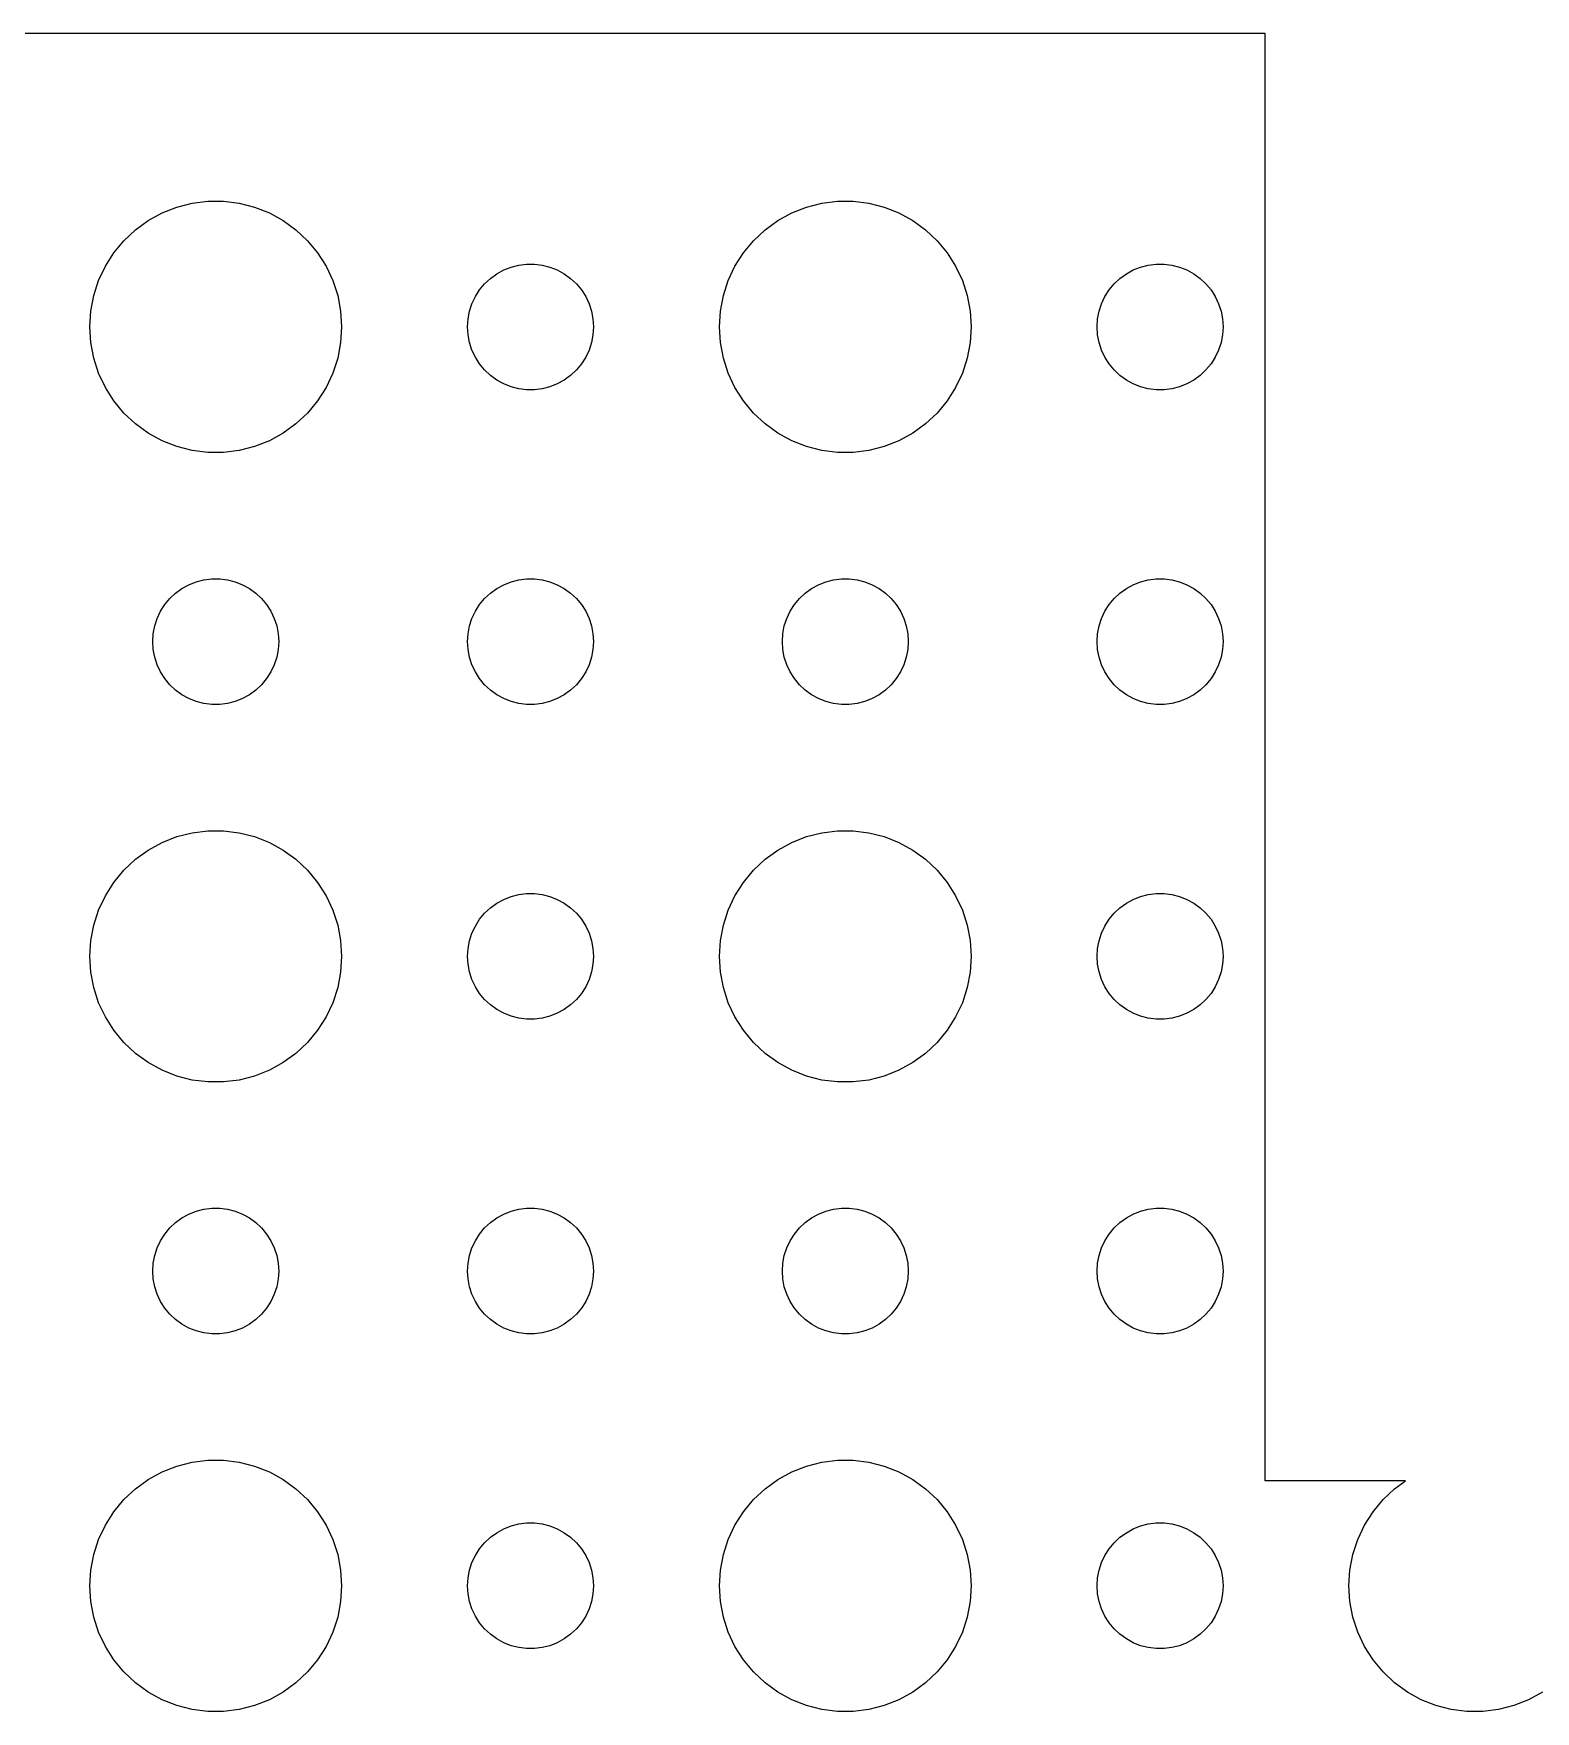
# Model space of a CAD drawing. Header units: metres. Extents: x -67 to 67, y 131 to 289.
# Drawn here: x -4.34 to 31.44, y 165.01 to 204.99 of the extents above; entities that cross this region are included whole.
import ezdxf

# ---------------------------------------------------------------- set-up
doc = ezdxf.new("R2010")
doc.units = ezdxf.units.M

msp = doc.modelspace()

# ---------------------------------------------------------------- linework, layer by layer
for p, q in [((25, 204.99), (-62.3139, 204.99)), ((25, 170.5), (25, 204.99)), ((-1.27733, 200.714), (-0.92705, 200.853)), ((-0.92705, 200.853), (-0.56213, 200.947)), ((-0.56213, 200.947), (-0.18837, 200.994)), ((-0.18837, 200.994), (0.18837, 200.994)), ((0.18837, 200.994), (0.56213, 200.947)), ((0.56213, 200.947), (0.92705, 200.853)), ((0.92705, 200.853), (1.27733, 200.714)), ((13.7227, 200.714), (14.0729, 200.853)), ((14.0729, 200.853), (14.4379, 200.947)), ((14.4379, 200.947), (14.8116, 200.994)), ((14.8116, 200.994), (15.1884, 200.994)), ((15.1884, 200.994), (15.5621, 200.947)), ((15.5621, 200.947), (15.927, 200.853)), ((15.927, 200.853), (16.2773, 200.714)), ((-1.91226, 200.312), (-1.60747, 200.533)), ((-1.60747, 200.533), (-1.27733, 200.714)), ((1.27733, 200.714), (1.60747, 200.533)), ((1.60747, 200.533), (1.91226, 200.312)), ((13.0877, 200.312), (13.3925, 200.533)), ((13.3925, 200.533), (13.7227, 200.714)), ((16.2773, 200.714), (16.6075, 200.533)), ((16.6075, 200.533), (16.9123, 200.312)), ((-2.42705, 199.763), (-2.1869, 200.054)), ((-2.1869, 200.054), (-1.91226, 200.312)), ((1.91226, 200.312), (2.1869, 200.054)), ((2.1869, 200.054), (2.42705, 199.763)), ((12.5729, 199.763), (12.8131, 200.054)), ((12.8131, 200.054), (13.0877, 200.312)), ((16.9123, 200.312), (17.1869, 200.054)), ((17.1869, 200.054), (17.427, 199.763)), ((-2.62891, 199.445), (-2.42705, 199.763)), ((2.42705, 199.763), (2.62891, 199.445)), ((12.3711, 199.445), (12.5729, 199.763)), ((17.427, 199.763), (17.6289, 199.445)), ((-2.78932, 199.104), (-2.62891, 199.445)), ((2.62891, 199.445), (2.78932, 199.104)), ((6.40654, 199.027), (6.54385, 199.156)), ((6.54385, 199.156), (6.69626, 199.266)), ((6.69626, 199.266), (6.86133, 199.357)), ((6.86133, 199.357), (7.03647, 199.427)), ((7.03647, 199.427), (7.21892, 199.473)), ((7.21892, 199.473), (7.40581, 199.497)), ((7.40581, 199.497), (7.59418, 199.497)), ((7.59418, 199.497), (7.78107, 199.473)), ((7.78107, 199.473), (7.96352, 199.427)), ((7.96352, 199.427), (8.13866, 199.357)), ((8.13866, 199.357), (8.30373, 199.266)), ((8.30373, 199.266), (8.45613, 199.156)), ((8.45613, 199.156), (8.59344, 199.027)), ((12.2107, 199.104), (12.3711, 199.445)), ((17.6289, 199.445), (17.7893, 199.104)), ((21.4065, 199.027), (21.5439, 199.156)), ((21.5439, 199.156), (21.6963, 199.266)), ((21.6963, 199.266), (21.8613, 199.357)), ((21.8613, 199.357), (22.0365, 199.427)), ((22.0365, 199.427), (22.2189, 199.473)), ((22.2189, 199.473), (22.4058, 199.497)), ((22.4058, 199.497), (22.5942, 199.497)), ((22.5942, 199.497), (22.7811, 199.473)), ((22.7811, 199.473), (22.9635, 199.427)), ((22.9635, 199.427), (23.1387, 199.357)), ((23.1387, 199.357), (23.3037, 199.266)), ((23.3037, 199.266), (23.4561, 199.156)), ((23.4561, 199.156), (23.5934, 199.027)), ((-2.97633, 198.376), (-2.90575, 198.746)), ((-2.90575, 198.746), (-2.78932, 199.104)), ((2.78932, 199.104), (2.90575, 198.746)), ((2.90575, 198.746), (2.97633, 198.376)), ((6.10533, 198.552), (6.18553, 198.723)), ((6.18553, 198.723), (6.28647, 198.882)), ((6.28647, 198.882), (6.40654, 199.027)), ((8.59344, 199.027), (8.71352, 198.882)), ((8.71352, 198.882), (8.81445, 198.723)), ((8.81445, 198.723), (8.89465, 198.552)), ((12.0237, 198.376), (12.0942, 198.746)), ((12.0942, 198.746), (12.2107, 199.104)), ((17.7893, 199.104), (17.9057, 198.746)), ((17.9057, 198.746), (17.9763, 198.376)), ((21.1053, 198.552), (21.1855, 198.723)), ((21.1855, 198.723), (21.2865, 198.882)), ((21.2865, 198.882), (21.4065, 199.027)), ((23.5934, 199.027), (23.7135, 198.882)), ((23.7135, 198.882), (23.8145, 198.723)), ((23.8145, 198.723), (23.8947, 198.552)), ((-3, 198), (-2.97633, 198.376)), ((2.97633, 198.376), (3, 198)), ((6.01183, 198.188), (6.04712, 198.373)), ((6.04712, 198.373), (6.10533, 198.552)), ((8.89465, 198.552), (8.95287, 198.373)), ((8.95287, 198.373), (8.98816, 198.188)), ((12, 198), (12.0237, 198.376)), ((17.9763, 198.376), (18, 198)), ((21.0118, 198.188), (21.0471, 198.373)), ((21.0471, 198.373), (21.1053, 198.552)), ((23.8947, 198.552), (23.9529, 198.373)), ((23.9529, 198.373), (23.9882, 198.188)), ((-2.97633, 197.624), (-3, 198)), ((3, 198), (2.97633, 197.624)), ((6, 198), (6.01183, 198.188)), ((6.01183, 197.812), (6, 198)), ((8.98816, 198.188), (9, 198)), ((9, 198), (8.98816, 197.812)), ((12.0237, 197.624), (12, 198)), ((18, 198), (17.9763, 197.624)), ((21, 198), (21.0118, 198.188)), ((21.0118, 197.812), (21, 198)), ((23.9882, 198.188), (24, 198)), ((24, 198), (23.9882, 197.812)), ((-2.90575, 197.254), (-2.97633, 197.624)), ((2.97633, 197.624), (2.90575, 197.254)), ((6.04712, 197.627), (6.01183, 197.812)), ((6.10533, 197.448), (6.04712, 197.627)), ((8.95287, 197.627), (8.89465, 197.448)), ((8.98816, 197.812), (8.95287, 197.627)), ((12.0942, 197.254), (12.0237, 197.624)), ((17.9763, 197.624), (17.9057, 197.254)), ((21.0471, 197.627), (21.0118, 197.812)), ((21.1053, 197.448), (21.0471, 197.627)), ((23.9529, 197.627), (23.8947, 197.448)), ((23.9882, 197.812), (23.9529, 197.627)), ((-2.78932, 196.896), (-2.90575, 197.254)), ((2.90575, 197.254), (2.78932, 196.896)), ((6.18553, 197.277), (6.10533, 197.448)), ((6.28647, 197.118), (6.18553, 197.277)), ((8.81445, 197.277), (8.71352, 197.118)), ((8.89465, 197.448), (8.81445, 197.277)), ((12.2107, 196.896), (12.0942, 197.254)), ((17.9057, 197.254), (17.7893, 196.896)), ((21.1855, 197.277), (21.1053, 197.448)), ((21.2865, 197.118), (21.1855, 197.277)), ((23.8145, 197.277), (23.7135, 197.118)), ((23.8947, 197.448), (23.8145, 197.277)), ((-2.62891, 196.555), (-2.78932, 196.896)), ((2.78932, 196.896), (2.62891, 196.555)), ((6.40654, 196.973), (6.28647, 197.118)), ((6.54385, 196.844), (6.40654, 196.973)), ((6.69626, 196.734), (6.54385, 196.844)), ((6.86133, 196.643), (6.69626, 196.734)), ((8.30373, 196.734), (8.13866, 196.643)), ((8.45613, 196.844), (8.30373, 196.734)), ((8.59344, 196.973), (8.45613, 196.844)), ((8.71352, 197.118), (8.59344, 196.973)), ((12.3711, 196.555), (12.2107, 196.896)), ((17.7893, 196.896), (17.6289, 196.555)), ((21.4065, 196.973), (21.2865, 197.118)), ((21.5439, 196.844), (21.4065, 196.973)), ((21.6963, 196.734), (21.5439, 196.844)), ((21.8613, 196.643), (21.6963, 196.734)), ((23.3037, 196.734), (23.1387, 196.643)), ((23.4561, 196.844), (23.3037, 196.734)), ((23.5934, 196.973), (23.4561, 196.844)), ((23.7135, 197.118), (23.5934, 196.973)), ((-2.42705, 196.237), (-2.62891, 196.555)), ((2.62891, 196.555), (2.42705, 196.237)), ((7.03647, 196.573), (6.86133, 196.643)), ((7.21892, 196.527), (7.03647, 196.573)), ((7.40581, 196.503), (7.21892, 196.527)), ((7.59418, 196.503), (7.40581, 196.503)), ((7.78107, 196.527), (7.59418, 196.503)), ((7.96352, 196.573), (7.78107, 196.527)), ((8.13866, 196.643), (7.96352, 196.573)), ((12.5729, 196.237), (12.3711, 196.555)), ((17.6289, 196.555), (17.427, 196.237)), ((22.0365, 196.573), (21.8613, 196.643)), ((22.2189, 196.527), (22.0365, 196.573)), ((22.4058, 196.503), (22.2189, 196.527)), ((22.5942, 196.503), (22.4058, 196.503)), ((22.7811, 196.527), (22.5942, 196.503)), ((22.9635, 196.573), (22.7811, 196.527)), ((23.1387, 196.643), (22.9635, 196.573)), ((-2.1869, 195.946), (-2.42705, 196.237)), ((-1.91226, 195.688), (-2.1869, 195.946)), ((2.1869, 195.946), (1.91226, 195.688)), ((2.42705, 196.237), (2.1869, 195.946)), ((12.8131, 195.946), (12.5729, 196.237)), ((13.0877, 195.688), (12.8131, 195.946)), ((17.1869, 195.946), (16.9123, 195.688)), ((17.427, 196.237), (17.1869, 195.946)), ((-1.60747, 195.467), (-1.91226, 195.688)), ((1.91226, 195.688), (1.60747, 195.467)), ((13.3925, 195.467), (13.0877, 195.688)), ((16.9123, 195.688), (16.6075, 195.467)), ((-1.27733, 195.286), (-1.60747, 195.467)), ((-0.92705, 195.147), (-1.27733, 195.286)), ((-0.56213, 195.053), (-0.92705, 195.147)), ((0.92705, 195.147), (0.56213, 195.053)), ((1.27733, 195.286), (0.92705, 195.147)), ((1.60747, 195.467), (1.27733, 195.286)), ((13.7227, 195.286), (13.3925, 195.467)), ((14.0729, 195.147), (13.7227, 195.286)), ((14.4379, 195.053), (14.0729, 195.147)), ((15.927, 195.147), (15.5621, 195.053)), ((16.2773, 195.286), (15.927, 195.147)), ((16.6075, 195.467), (16.2773, 195.286)), ((-0.18837, 195.006), (-0.56213, 195.053)), ((0.18837, 195.006), (-0.18837, 195.006)), ((0.56213, 195.053), (0.18837, 195.006)), ((14.8116, 195.006), (14.4379, 195.053)), ((15.1884, 195.006), (14.8116, 195.006)), ((15.5621, 195.053), (15.1884, 195.006)), ((-0.63866, 191.857), (-0.46352, 191.927)), ((-0.46352, 191.927), (-0.28107, 191.973)), ((-0.28107, 191.973), (-0.09418, 191.997)), ((-0.09418, 191.997), (0.09418, 191.997)), ((0.09418, 191.997), (0.28107, 191.973)), ((0.28107, 191.973), (0.46352, 191.927)), ((0.46352, 191.927), (0.63866, 191.857)), ((6.86133, 191.857), (7.03647, 191.927)), ((7.03647, 191.927), (7.21892, 191.973)), ((7.21892, 191.973), (7.40581, 191.997)), ((7.40581, 191.997), (7.59418, 191.997)), ((7.59418, 191.997), (7.78107, 191.973)), ((7.78107, 191.973), (7.96352, 191.927)), ((7.96352, 191.927), (8.13866, 191.857)), ((14.3613, 191.857), (14.5365, 191.927)), ((14.5365, 191.927), (14.7189, 191.973)), ((14.7189, 191.973), (14.9058, 191.997)), ((14.9058, 191.997), (15.0942, 191.997)), ((15.0942, 191.997), (15.2811, 191.973)), ((15.2811, 191.973), (15.4635, 191.927)), ((15.4635, 191.927), (15.6387, 191.857)), ((21.8613, 191.857), (22.0365, 191.927)), ((22.0365, 191.927), (22.2189, 191.973)), ((22.2189, 191.973), (22.4058, 191.997)), ((22.4058, 191.997), (22.5942, 191.997)), ((22.5942, 191.997), (22.7811, 191.973)), ((22.7811, 191.973), (22.9635, 191.927)), ((22.9635, 191.927), (23.1387, 191.857)), ((-1.21352, 191.382), (-1.09344, 191.527)), ((-1.09344, 191.527), (-0.95613, 191.656)), ((-0.95613, 191.656), (-0.80373, 191.766)), ((-0.80373, 191.766), (-0.63866, 191.857)), ((0.63866, 191.857), (0.80373, 191.766)), ((0.80373, 191.766), (0.95613, 191.656)), ((0.95613, 191.656), (1.09344, 191.527)), ((1.09344, 191.527), (1.21352, 191.382)), ((6.28647, 191.382), (6.40654, 191.527)), ((6.40654, 191.527), (6.54385, 191.656)), ((6.54385, 191.656), (6.69626, 191.766)), ((6.69626, 191.766), (6.86133, 191.857)), ((8.13866, 191.857), (8.30373, 191.766)), ((8.30373, 191.766), (8.45613, 191.656)), ((8.45613, 191.656), (8.59344, 191.527)), ((8.59344, 191.527), (8.71352, 191.382)), ((13.7865, 191.382), (13.9065, 191.527)), ((13.9065, 191.527), (14.0439, 191.656)), ((14.0439, 191.656), (14.1963, 191.766)), ((14.1963, 191.766), (14.3613, 191.857)), ((15.6387, 191.857), (15.8037, 191.766)), ((15.8037, 191.766), (15.9561, 191.656)), ((15.9561, 191.656), (16.0934, 191.527)), ((16.0934, 191.527), (16.2135, 191.382)), ((21.2865, 191.382), (21.4065, 191.527)), ((21.4065, 191.527), (21.5439, 191.656)), ((21.5439, 191.656), (21.6963, 191.766)), ((21.6963, 191.766), (21.8613, 191.857)), ((23.1387, 191.857), (23.3037, 191.766)), ((23.3037, 191.766), (23.4561, 191.656)), ((23.4561, 191.656), (23.5934, 191.527)), ((23.5934, 191.527), (23.7135, 191.382)), ((-1.39465, 191.052), (-1.31445, 191.223)), ((-1.31445, 191.223), (-1.21352, 191.382)), ((1.21352, 191.382), (1.31445, 191.223)), ((1.31445, 191.223), (1.39465, 191.052)), ((6.10533, 191.052), (6.18553, 191.223)), ((6.18553, 191.223), (6.28647, 191.382)), ((8.71352, 191.382), (8.81445, 191.223)), ((8.81445, 191.223), (8.89465, 191.052)), ((13.6053, 191.052), (13.6855, 191.223)), ((13.6855, 191.223), (13.7865, 191.382)), ((16.2135, 191.382), (16.3145, 191.223)), ((16.3145, 191.223), (16.3947, 191.052)), ((21.1053, 191.052), (21.1855, 191.223)), ((21.1855, 191.223), (21.2865, 191.382)), ((23.7135, 191.382), (23.8145, 191.223)), ((23.8145, 191.223), (23.8947, 191.052)), ((-1.48816, 190.688), (-1.45287, 190.873)), ((-1.45287, 190.873), (-1.39465, 191.052)), ((1.39465, 191.052), (1.45287, 190.873)), ((1.45287, 190.873), (1.48816, 190.688)), ((6.01183, 190.688), (6.04712, 190.873)), ((6.04712, 190.873), (6.10533, 191.052)), ((8.89465, 191.052), (8.95287, 190.873)), ((8.95287, 190.873), (8.98816, 190.688)), ((13.5118, 190.688), (13.5471, 190.873)), ((13.5471, 190.873), (13.6053, 191.052)), ((16.3947, 191.052), (16.4529, 190.873)), ((16.4529, 190.873), (16.4882, 190.688)), ((21.0118, 190.688), (21.0471, 190.873)), ((21.0471, 190.873), (21.1053, 191.052)), ((23.8947, 191.052), (23.9529, 190.873)), ((23.9529, 190.873), (23.9882, 190.688)), ((-1.5, 190.5), (-1.48816, 190.688)), ((-1.48816, 190.312), (-1.5, 190.5)), ((1.48816, 190.688), (1.5, 190.5)), ((1.5, 190.5), (1.48816, 190.312)), ((6, 190.5), (6.01183, 190.688)), ((6.01183, 190.312), (6, 190.5)), ((8.98816, 190.688), (9, 190.5)), ((9, 190.5), (8.98816, 190.312)), ((13.5, 190.5), (13.5118, 190.688)), ((13.5118, 190.312), (13.5, 190.5)), ((16.4882, 190.688), (16.5, 190.5)), ((16.5, 190.5), (16.4882, 190.312)), ((21, 190.5), (21.0118, 190.688)), ((21.0118, 190.312), (21, 190.5)), ((23.9882, 190.688), (24, 190.5)), ((24, 190.5), (23.9882, 190.312)), ((-1.45287, 190.127), (-1.48816, 190.312)), ((-1.39465, 189.948), (-1.45287, 190.127)), ((-1.31445, 189.777), (-1.39465, 189.948)), ((1.39465, 189.948), (1.31445, 189.777)), ((1.45287, 190.127), (1.39465, 189.948)), ((1.48816, 190.312), (1.45287, 190.127)), ((6.04712, 190.127), (6.01183, 190.312)), ((6.10533, 189.948), (6.04712, 190.127)), ((6.18553, 189.777), (6.10533, 189.948)), ((8.89465, 189.948), (8.81445, 189.777)), ((8.95287, 190.127), (8.89465, 189.948)), ((8.98816, 190.312), (8.95287, 190.127)), ((13.5471, 190.127), (13.5118, 190.312)), ((13.6053, 189.948), (13.5471, 190.127)), ((13.6855, 189.777), (13.6053, 189.948)), ((16.3947, 189.948), (16.3145, 189.777)), ((16.4529, 190.127), (16.3947, 189.948)), ((16.4882, 190.312), (16.4529, 190.127)), ((21.0471, 190.127), (21.0118, 190.312)), ((21.1053, 189.948), (21.0471, 190.127)), ((21.1855, 189.777), (21.1053, 189.948)), ((23.8947, 189.948), (23.8145, 189.777)), ((23.9529, 190.127), (23.8947, 189.948)), ((23.9882, 190.312), (23.9529, 190.127)), ((-1.21352, 189.618), (-1.31445, 189.777)), ((-1.09344, 189.473), (-1.21352, 189.618)), ((1.21352, 189.618), (1.09344, 189.473)), ((1.31445, 189.777), (1.21352, 189.618)), ((6.28647, 189.618), (6.18553, 189.777)), ((6.40654, 189.473), (6.28647, 189.618)), ((8.71352, 189.618), (8.59344, 189.473)), ((8.81445, 189.777), (8.71352, 189.618)), ((13.7865, 189.618), (13.6855, 189.777)), ((13.9065, 189.473), (13.7865, 189.618)), ((16.2135, 189.618), (16.0934, 189.473)), ((16.3145, 189.777), (16.2135, 189.618)), ((21.2865, 189.618), (21.1855, 189.777)), ((21.4065, 189.473), (21.2865, 189.618)), ((23.7135, 189.618), (23.5934, 189.473)), ((23.8145, 189.777), (23.7135, 189.618)), ((-0.95613, 189.344), (-1.09344, 189.473)), ((-0.80373, 189.234), (-0.95613, 189.344)), ((-0.63866, 189.143), (-0.80373, 189.234)), ((-0.46352, 189.073), (-0.63866, 189.143)), ((0.63866, 189.143), (0.46352, 189.073)), ((0.80373, 189.234), (0.63866, 189.143)), ((0.95613, 189.344), (0.80373, 189.234)), ((1.09344, 189.473), (0.95613, 189.344)), ((6.54385, 189.344), (6.40654, 189.473)), ((6.69626, 189.234), (6.54385, 189.344)), ((6.86133, 189.143), (6.69626, 189.234)), ((7.03647, 189.073), (6.86133, 189.143)), ((8.13866, 189.143), (7.96352, 189.073)), ((8.30373, 189.234), (8.13866, 189.143)), ((8.45613, 189.344), (8.30373, 189.234)), ((8.59344, 189.473), (8.45613, 189.344)), ((14.0439, 189.344), (13.9065, 189.473)), ((14.1963, 189.234), (14.0439, 189.344)), ((14.3613, 189.143), (14.1963, 189.234)), ((14.5365, 189.073), (14.3613, 189.143)), ((15.6387, 189.143), (15.4635, 189.073)), ((15.8037, 189.234), (15.6387, 189.143)), ((15.9561, 189.344), (15.8037, 189.234)), ((16.0934, 189.473), (15.9561, 189.344)), ((21.5439, 189.344), (21.4065, 189.473)), ((21.6963, 189.234), (21.5439, 189.344)), ((21.8613, 189.143), (21.6963, 189.234)), ((22.0365, 189.073), (21.8613, 189.143)), ((23.1387, 189.143), (22.9635, 189.073)), ((23.3037, 189.234), (23.1387, 189.143)), ((23.4561, 189.344), (23.3037, 189.234)), ((23.5934, 189.473), (23.4561, 189.344)), ((-0.28107, 189.027), (-0.46352, 189.073)), ((-0.09418, 189.003), (-0.28107, 189.027)), ((0.09418, 189.003), (-0.09418, 189.003)), ((0.28107, 189.027), (0.09418, 189.003)), ((0.46352, 189.073), (0.28107, 189.027)), ((7.21892, 189.027), (7.03647, 189.073)), ((7.40581, 189.003), (7.21892, 189.027)), ((7.59418, 189.003), (7.40581, 189.003)), ((7.78107, 189.027), (7.59418, 189.003)), ((7.96352, 189.073), (7.78107, 189.027)), ((14.7189, 189.027), (14.5365, 189.073)), ((14.9058, 189.003), (14.7189, 189.027)), ((15.0942, 189.003), (14.9058, 189.003)), ((15.2811, 189.027), (15.0942, 189.003)), ((15.4635, 189.073), (15.2811, 189.027)), ((22.2189, 189.027), (22.0365, 189.073)), ((22.4058, 189.003), (22.2189, 189.027)), ((22.5942, 189.003), (22.4058, 189.003)), ((22.7811, 189.027), (22.5942, 189.003)), ((22.9635, 189.073), (22.7811, 189.027)), ((-0.92705, 185.853), (-0.56213, 185.947)), ((-0.56213, 185.947), (-0.18837, 185.994)), ((-0.18837, 185.994), (0.18837, 185.994)), ((0.18837, 185.994), (0.56213, 185.947)), ((0.56213, 185.947), (0.92705, 185.853)), ((14.0729, 185.853), (14.4379, 185.947)), ((14.4379, 185.947), (14.8116, 185.994)), ((14.8116, 185.994), (15.1884, 185.994)), ((15.1884, 185.994), (15.5621, 185.947)), ((15.5621, 185.947), (15.927, 185.853)), ((-1.91226, 185.312), (-1.60747, 185.533)), ((-1.60747, 185.533), (-1.27733, 185.714)), ((-1.27733, 185.714), (-0.92705, 185.853)), ((0.92705, 185.853), (1.27733, 185.714)), ((1.27733, 185.714), (1.60747, 185.533)), ((1.60747, 185.533), (1.91226, 185.312)), ((13.0877, 185.312), (13.3925, 185.533)), ((13.3925, 185.533), (13.7227, 185.714)), ((13.7227, 185.714), (14.0729, 185.853)), ((15.927, 185.853), (16.2773, 185.714)), ((16.2773, 185.714), (16.6075, 185.533)), ((16.6075, 185.533), (16.9123, 185.312)), ((-2.1869, 185.054), (-1.91226, 185.312)), ((1.91226, 185.312), (2.1869, 185.054)), ((12.8131, 185.054), (13.0877, 185.312)), ((16.9123, 185.312), (17.1869, 185.054)), ((-2.62891, 184.445), (-2.42705, 184.763)), ((-2.42705, 184.763), (-2.1869, 185.054)), ((2.1869, 185.054), (2.42705, 184.763)), ((2.42705, 184.763), (2.62891, 184.445)), ((12.3711, 184.445), (12.5729, 184.763)), ((12.5729, 184.763), (12.8131, 185.054)), ((17.1869, 185.054), (17.427, 184.763)), ((17.427, 184.763), (17.6289, 184.445)), ((-2.78932, 184.104), (-2.62891, 184.445)), ((2.62891, 184.445), (2.78932, 184.104)), ((6.69626, 184.266), (6.86133, 184.357)), ((6.86133, 184.357), (7.03647, 184.427)), ((7.03647, 184.427), (7.21892, 184.473)), ((7.21892, 184.473), (7.40581, 184.497)), ((7.40581, 184.497), (7.59418, 184.497)), ((7.59418, 184.497), (7.78107, 184.473)), ((7.78107, 184.473), (7.96352, 184.427)), ((7.96352, 184.427), (8.13866, 184.357)), ((8.13866, 184.357), (8.30373, 184.266)), ((12.2107, 184.104), (12.3711, 184.445)), ((17.6289, 184.445), (17.7893, 184.104)), ((21.6963, 184.266), (21.8613, 184.357)), ((21.8613, 184.357), (22.0365, 184.427)), ((22.0365, 184.427), (22.2189, 184.473)), ((22.2189, 184.473), (22.4058, 184.497)), ((22.4058, 184.497), (22.5942, 184.497)), ((22.5942, 184.497), (22.7811, 184.473)), ((22.7811, 184.473), (22.9635, 184.427)), ((22.9635, 184.427), (23.1387, 184.357)), ((23.1387, 184.357), (23.3037, 184.266)), ((-2.90575, 183.746), (-2.78932, 184.104)), ((2.78932, 184.104), (2.90575, 183.746)), ((6.28647, 183.882), (6.40654, 184.027)), ((6.40654, 184.027), (6.54385, 184.156)), ((6.54385, 184.156), (6.69626, 184.266)), ((8.30373, 184.266), (8.45613, 184.156)), ((8.45613, 184.156), (8.59344, 184.027)), ((8.59344, 184.027), (8.71352, 183.882)), ((12.0942, 183.746), (12.2107, 184.104)), ((17.7893, 184.104), (17.9057, 183.746)), ((21.2865, 183.882), (21.4065, 184.027)), ((21.4065, 184.027), (21.5439, 184.156)), ((21.5439, 184.156), (21.6963, 184.266)), ((23.3037, 184.266), (23.4561, 184.156)), ((23.4561, 184.156), (23.5934, 184.027)), ((23.5934, 184.027), (23.7135, 183.882)), ((-2.97633, 183.376), (-2.90575, 183.746)), ((2.90575, 183.746), (2.97633, 183.376)), ((6.04712, 183.373), (6.10533, 183.552)), ((6.10533, 183.552), (6.18553, 183.723)), ((6.18553, 183.723), (6.28647, 183.882)), ((8.71352, 183.882), (8.81445, 183.723)), ((8.81445, 183.723), (8.89465, 183.552)), ((8.89465, 183.552), (8.95287, 183.373)), ((12.0237, 183.376), (12.0942, 183.746)), ((17.9057, 183.746), (17.9763, 183.376)), ((21.0471, 183.373), (21.1053, 183.552)), ((21.1053, 183.552), (21.1855, 183.723)), ((21.1855, 183.723), (21.2865, 183.882)), ((23.7135, 183.882), (23.8145, 183.723)), ((23.8145, 183.723), (23.8947, 183.552)), ((23.8947, 183.552), (23.9529, 183.373)), ((-3, 183), (-2.97633, 183.376)), ((2.97633, 183.376), (3, 183)), ((6, 183), (6.01183, 183.188)), ((6.01183, 183.188), (6.04712, 183.373)), ((8.95287, 183.373), (8.98816, 183.188)), ((8.98816, 183.188), (9, 183)), ((12, 183), (12.0237, 183.376)), ((17.9763, 183.376), (18, 183)), ((21, 183), (21.0118, 183.188)), ((21.0118, 183.188), (21.0471, 183.373)), ((23.9529, 183.373), (23.9882, 183.188)), ((23.9882, 183.188), (24, 183)), ((-2.97633, 182.624), (-3, 183)), ((3, 183), (2.97633, 182.624)), ((6.01183, 182.812), (6, 183)), ((6.04712, 182.627), (6.01183, 182.812)), ((8.98816, 182.812), (8.95287, 182.627)), ((9, 183), (8.98816, 182.812)), ((12.0237, 182.624), (12, 183)), ((18, 183), (17.9763, 182.624)), ((21.0118, 182.812), (21, 183)), ((21.0471, 182.627), (21.0118, 182.812)), ((23.9882, 182.812), (23.9529, 182.627)), ((24, 183), (23.9882, 182.812)), ((-2.90575, 182.254), (-2.97633, 182.624)), ((2.97633, 182.624), (2.90575, 182.254)), ((6.10533, 182.448), (6.04712, 182.627)), ((6.18553, 182.277), (6.10533, 182.448)), ((8.89465, 182.448), (8.81445, 182.277)), ((8.95287, 182.627), (8.89465, 182.448)), ((12.0942, 182.254), (12.0237, 182.624)), ((17.9763, 182.624), (17.9057, 182.254)), ((21.1053, 182.448), (21.0471, 182.627)), ((21.1855, 182.277), (21.1053, 182.448)), ((23.8947, 182.448), (23.8145, 182.277)), ((23.9529, 182.627), (23.8947, 182.448)), ((-2.78932, 181.896), (-2.90575, 182.254)), ((2.90575, 182.254), (2.78932, 181.896)), ((6.28647, 182.118), (6.18553, 182.277)), ((6.40654, 181.973), (6.28647, 182.118)), ((6.54385, 181.844), (6.40654, 181.973)), ((8.59344, 181.973), (8.45613, 181.844)), ((8.71352, 182.118), (8.59344, 181.973)), ((8.81445, 182.277), (8.71352, 182.118)), ((12.2107, 181.896), (12.0942, 182.254)), ((17.9057, 182.254), (17.7893, 181.896)), ((21.2865, 182.118), (21.1855, 182.277)), ((21.4065, 181.973), (21.2865, 182.118)), ((21.5439, 181.844), (21.4065, 181.973)), ((23.5934, 181.973), (23.4561, 181.844)), ((23.7135, 182.118), (23.5934, 181.973)), ((23.8145, 182.277), (23.7135, 182.118)), ((-2.62891, 181.555), (-2.78932, 181.896)), ((-2.42705, 181.237), (-2.62891, 181.555)), ((2.62891, 181.555), (2.42705, 181.237)), ((2.78932, 181.896), (2.62891, 181.555)), ((6.69626, 181.734), (6.54385, 181.844)), ((6.86133, 181.643), (6.69626, 181.734)), ((7.03647, 181.573), (6.86133, 181.643)), ((7.21892, 181.527), (7.03647, 181.573)), ((7.96352, 181.573), (7.78107, 181.527)), ((8.13866, 181.643), (7.96352, 181.573)), ((8.30373, 181.734), (8.13866, 181.643)), ((8.45613, 181.844), (8.30373, 181.734)), ((12.3711, 181.555), (12.2107, 181.896)), ((12.5729, 181.237), (12.3711, 181.555)), ((17.6289, 181.555), (17.427, 181.237)), ((17.7893, 181.896), (17.6289, 181.555)), ((21.6963, 181.734), (21.5439, 181.844)), ((21.8613, 181.643), (21.6963, 181.734)), ((22.0365, 181.573), (21.8613, 181.643)), ((22.2189, 181.527), (22.0365, 181.573)), ((22.9635, 181.573), (22.7811, 181.527)), ((23.1387, 181.643), (22.9635, 181.573)), ((23.3037, 181.734), (23.1387, 181.643)), ((23.4561, 181.844), (23.3037, 181.734)), ((-2.1869, 180.946), (-2.42705, 181.237)), ((2.42705, 181.237), (2.1869, 180.946)), ((7.40581, 181.503), (7.21892, 181.527)), ((7.59418, 181.503), (7.40581, 181.503)), ((7.78107, 181.527), (7.59418, 181.503)), ((12.8131, 180.946), (12.5729, 181.237)), ((17.427, 181.237), (17.1869, 180.946)), ((22.4058, 181.503), (22.2189, 181.527)), ((22.5942, 181.503), (22.4058, 181.503)), ((22.7811, 181.527), (22.5942, 181.503)), ((-1.91226, 180.688), (-2.1869, 180.946)), ((2.1869, 180.946), (1.91226, 180.688)), ((13.0877, 180.688), (12.8131, 180.946)), ((17.1869, 180.946), (16.9123, 180.688)), ((-1.60747, 180.467), (-1.91226, 180.688)), ((-1.27733, 180.286), (-1.60747, 180.467)), ((1.60747, 180.467), (1.27733, 180.286)), ((1.91226, 180.688), (1.60747, 180.467)), ((13.3925, 180.467), (13.0877, 180.688)), ((13.7227, 180.286), (13.3925, 180.467)), ((16.6075, 180.467), (16.2773, 180.286)), ((16.9123, 180.688), (16.6075, 180.467)), ((-0.92705, 180.147), (-1.27733, 180.286)), ((-0.56213, 180.053), (-0.92705, 180.147)), ((-0.18837, 180.006), (-0.56213, 180.053)), ((0.18837, 180.006), (-0.18837, 180.006)), ((0.56213, 180.053), (0.18837, 180.006)), ((0.92705, 180.147), (0.56213, 180.053)), ((1.27733, 180.286), (0.92705, 180.147)), ((14.0729, 180.147), (13.7227, 180.286)), ((14.4379, 180.053), (14.0729, 180.147)), ((14.8116, 180.006), (14.4379, 180.053)), ((15.1884, 180.006), (14.8116, 180.006)), ((15.5621, 180.053), (15.1884, 180.006)), ((15.927, 180.147), (15.5621, 180.053)), ((16.2773, 180.286), (15.927, 180.147)), ((-0.95613, 176.656), (-0.80373, 176.766)), ((-0.80373, 176.766), (-0.63866, 176.857)), ((-0.63866, 176.857), (-0.46352, 176.927)), ((-0.46352, 176.927), (-0.28107, 176.973)), ((-0.28107, 176.973), (-0.09418, 176.997)), ((-0.09418, 176.997), (0.09418, 176.997)), ((0.09418, 176.997), (0.28107, 176.973)), ((0.28107, 176.973), (0.46352, 176.927)), ((0.46352, 176.927), (0.63866, 176.857)), ((0.63866, 176.857), (0.80373, 176.766)), ((0.80373, 176.766), (0.95613, 176.656)), ((6.54385, 176.656), (6.69626, 176.766)), ((6.69626, 176.766), (6.86133, 176.857)), ((6.86133, 176.857), (7.03647, 176.927)), ((7.03647, 176.927), (7.21892, 176.973)), ((7.21892, 176.973), (7.40581, 176.997)), ((7.40581, 176.997), (7.59418, 176.997)), ((7.59418, 176.997), (7.78107, 176.973)), ((7.78107, 176.973), (7.96352, 176.927)), ((7.96352, 176.927), (8.13866, 176.857)), ((8.13866, 176.857), (8.30373, 176.766)), ((8.30373, 176.766), (8.45613, 176.656)), ((14.0439, 176.656), (14.1963, 176.766)), ((14.1963, 176.766), (14.3613, 176.857)), ((14.3613, 176.857), (14.5365, 176.927)), ((14.5365, 176.927), (14.7189, 176.973)), ((14.7189, 176.973), (14.9058, 176.997)), ((14.9058, 176.997), (15.0942, 176.997)), ((15.0942, 176.997), (15.2811, 176.973)), ((15.2811, 176.973), (15.4635, 176.927)), ((15.4635, 176.927), (15.6387, 176.857)), ((15.6387, 176.857), (15.8037, 176.766)), ((15.8037, 176.766), (15.9561, 176.656)), ((21.5439, 176.656), (21.6963, 176.766)), ((21.6963, 176.766), (21.8613, 176.857)), ((21.8613, 176.857), (22.0365, 176.927)), ((22.0365, 176.927), (22.2189, 176.973)), ((22.2189, 176.973), (22.4058, 176.997)), ((22.4058, 176.997), (22.5942, 176.997)), ((22.5942, 176.997), (22.7811, 176.973)), ((22.7811, 176.973), (22.9635, 176.927)), ((22.9635, 176.927), (23.1387, 176.857)), ((23.1387, 176.857), (23.3037, 176.766)), ((23.3037, 176.766), (23.4561, 176.656)), ((-1.31445, 176.223), (-1.21352, 176.382)), ((-1.21352, 176.382), (-1.09344, 176.527)), ((-1.09344, 176.527), (-0.95613, 176.656)), ((0.95613, 176.656), (1.09344, 176.527)), ((1.09344, 176.527), (1.21352, 176.382)), ((1.21352, 176.382), (1.31445, 176.223)), ((6.18553, 176.223), (6.28647, 176.382)), ((6.28647, 176.382), (6.40654, 176.527)), ((6.40654, 176.527), (6.54385, 176.656)), ((8.45613, 176.656), (8.59344, 176.527)), ((8.59344, 176.527), (8.71352, 176.382)), ((8.71352, 176.382), (8.81445, 176.223)), ((13.6855, 176.223), (13.7865, 176.382)), ((13.7865, 176.382), (13.9065, 176.527)), ((13.9065, 176.527), (14.0439, 176.656)), ((15.9561, 176.656), (16.0934, 176.527)), ((16.0934, 176.527), (16.2135, 176.382)), ((16.2135, 176.382), (16.3145, 176.223)), ((21.1855, 176.223), (21.2865, 176.382)), ((21.2865, 176.382), (21.4065, 176.527)), ((21.4065, 176.527), (21.5439, 176.656)), ((23.4561, 176.656), (23.5934, 176.527)), ((23.5934, 176.527), (23.7135, 176.382)), ((23.7135, 176.382), (23.8145, 176.223)), ((-1.45287, 175.873), (-1.39465, 176.052)), ((-1.39465, 176.052), (-1.31445, 176.223)), ((1.31445, 176.223), (1.39465, 176.052)), ((1.39465, 176.052), (1.45287, 175.873)), ((6.04712, 175.873), (6.10533, 176.052)), ((6.10533, 176.052), (6.18553, 176.223)), ((8.81445, 176.223), (8.89465, 176.052)), ((8.89465, 176.052), (8.95287, 175.873)), ((13.5471, 175.873), (13.6053, 176.052)), ((13.6053, 176.052), (13.6855, 176.223)), ((16.3145, 176.223), (16.3947, 176.052)), ((16.3947, 176.052), (16.4529, 175.873)), ((21.0471, 175.873), (21.1053, 176.052)), ((21.1053, 176.052), (21.1855, 176.223)), ((23.8145, 176.223), (23.8947, 176.052)), ((23.8947, 176.052), (23.9529, 175.873)), ((-1.5, 175.5), (-1.48816, 175.688)), ((-1.48816, 175.688), (-1.45287, 175.873)), ((1.45287, 175.873), (1.48816, 175.688)), ((1.48816, 175.688), (1.5, 175.5)), ((6, 175.5), (6.01183, 175.688)), ((6.01183, 175.688), (6.04712, 175.873)), ((8.95287, 175.873), (8.98816, 175.688)), ((8.98816, 175.688), (9, 175.5)), ((13.5, 175.5), (13.5118, 175.688)), ((13.5118, 175.688), (13.5471, 175.873)), ((16.4529, 175.873), (16.4882, 175.688)), ((16.4882, 175.688), (16.5, 175.5)), ((21, 175.5), (21.0118, 175.688)), ((21.0118, 175.688), (21.0471, 175.873)), ((23.9529, 175.873), (23.9882, 175.688)), ((23.9882, 175.688), (24, 175.5)), ((-1.48816, 175.312), (-1.5, 175.5)), ((-1.45287, 175.127), (-1.48816, 175.312)), ((1.48816, 175.312), (1.45287, 175.127)), ((1.5, 175.5), (1.48816, 175.312)), ((6.01183, 175.312), (6, 175.5)), ((6.04712, 175.127), (6.01183, 175.312)), ((8.98816, 175.312), (8.95287, 175.127)), ((9, 175.5), (8.98816, 175.312)), ((13.5118, 175.312), (13.5, 175.5)), ((13.5471, 175.127), (13.5118, 175.312)), ((16.4882, 175.312), (16.4529, 175.127)), ((16.5, 175.5), (16.4882, 175.312)), ((21.0118, 175.312), (21, 175.5)), ((21.0471, 175.127), (21.0118, 175.312)), ((23.9882, 175.312), (23.9529, 175.127)), ((24, 175.5), (23.9882, 175.312)), ((-1.39465, 174.948), (-1.45287, 175.127)), ((-1.31445, 174.777), (-1.39465, 174.948)), ((-1.21352, 174.618), (-1.31445, 174.777)), ((1.31445, 174.777), (1.21352, 174.618)), ((1.39465, 174.948), (1.31445, 174.777)), ((1.45287, 175.127), (1.39465, 174.948)), ((6.10533, 174.948), (6.04712, 175.127)), ((6.18553, 174.777), (6.10533, 174.948)), ((6.28647, 174.618), (6.18553, 174.777)), ((8.81445, 174.777), (8.71352, 174.618)), ((8.89465, 174.948), (8.81445, 174.777)), ((8.95287, 175.127), (8.89465, 174.948)), ((13.6053, 174.948), (13.5471, 175.127)), ((13.6855, 174.777), (13.6053, 174.948)), ((13.7865, 174.618), (13.6855, 174.777)), ((16.3145, 174.777), (16.2135, 174.618)), ((16.3947, 174.948), (16.3145, 174.777)), ((16.4529, 175.127), (16.3947, 174.948)), ((21.1053, 174.948), (21.0471, 175.127)), ((21.1855, 174.777), (21.1053, 174.948)), ((21.2865, 174.618), (21.1855, 174.777)), ((23.8145, 174.777), (23.7135, 174.618)), ((23.8947, 174.948), (23.8145, 174.777)), ((23.9529, 175.127), (23.8947, 174.948)), ((-1.09344, 174.473), (-1.21352, 174.618)), ((-0.95613, 174.344), (-1.09344, 174.473)), ((-0.80373, 174.234), (-0.95613, 174.344)), ((0.95613, 174.344), (0.80373, 174.234)), ((1.09344, 174.473), (0.95613, 174.344)), ((1.21352, 174.618), (1.09344, 174.473)), ((6.40654, 174.473), (6.28647, 174.618)), ((6.54385, 174.344), (6.40654, 174.473)), ((6.69626, 174.234), (6.54385, 174.344)), ((8.45613, 174.344), (8.30373, 174.234)), ((8.59344, 174.473), (8.45613, 174.344)), ((8.71352, 174.618), (8.59344, 174.473)), ((13.9065, 174.473), (13.7865, 174.618)), ((14.0439, 174.344), (13.9065, 174.473)), ((14.1963, 174.234), (14.0439, 174.344)), ((15.9561, 174.344), (15.8037, 174.234)), ((16.0934, 174.473), (15.9561, 174.344)), ((16.2135, 174.618), (16.0934, 174.473)), ((21.4065, 174.473), (21.2865, 174.618)), ((21.5439, 174.344), (21.4065, 174.473)), ((21.6963, 174.234), (21.5439, 174.344)), ((23.4561, 174.344), (23.3037, 174.234)), ((23.5934, 174.473), (23.4561, 174.344)), ((23.7135, 174.618), (23.5934, 174.473)), ((-0.63866, 174.143), (-0.80373, 174.234)), ((-0.46352, 174.073), (-0.63866, 174.143)), ((-0.28107, 174.027), (-0.46352, 174.073)), ((-0.09418, 174.003), (-0.28107, 174.027)), ((0.09418, 174.003), (-0.09418, 174.003)), ((0.28107, 174.027), (0.09418, 174.003)), ((0.46352, 174.073), (0.28107, 174.027)), ((0.63866, 174.143), (0.46352, 174.073)), ((0.80373, 174.234), (0.63866, 174.143)), ((6.86133, 174.143), (6.69626, 174.234)), ((7.03647, 174.073), (6.86133, 174.143)), ((7.21892, 174.027), (7.03647, 174.073)), ((7.40581, 174.003), (7.21892, 174.027)), ((7.59418, 174.003), (7.40581, 174.003)), ((7.78107, 174.027), (7.59418, 174.003)), ((7.96352, 174.073), (7.78107, 174.027)), ((8.13866, 174.143), (7.96352, 174.073)), ((8.30373, 174.234), (8.13866, 174.143)), ((14.3613, 174.143), (14.1963, 174.234)), ((14.5365, 174.073), (14.3613, 174.143)), ((14.7189, 174.027), (14.5365, 174.073)), ((14.9058, 174.003), (14.7189, 174.027)), ((15.0942, 174.003), (14.9058, 174.003)), ((15.2811, 174.027), (15.0942, 174.003)), ((15.4635, 174.073), (15.2811, 174.027)), ((15.6387, 174.143), (15.4635, 174.073)), ((15.8037, 174.234), (15.6387, 174.143)), ((21.8613, 174.143), (21.6963, 174.234)), ((22.0365, 174.073), (21.8613, 174.143)), ((22.2189, 174.027), (22.0365, 174.073)), ((22.4058, 174.003), (22.2189, 174.027)), ((22.5942, 174.003), (22.4058, 174.003)), ((22.7811, 174.027), (22.5942, 174.003)), ((22.9635, 174.073), (22.7811, 174.027)), ((23.1387, 174.143), (22.9635, 174.073)), ((23.3037, 174.234), (23.1387, 174.143)), ((-1.27733, 170.714), (-0.92705, 170.853)), ((-0.92705, 170.853), (-0.56213, 170.947)), ((-0.56213, 170.947), (-0.18837, 170.994)), ((-0.18837, 170.994), (0.18837, 170.994)), ((0.18837, 170.994), (0.56213, 170.947)), ((0.56213, 170.947), (0.92705, 170.853)), ((0.92705, 170.853), (1.27733, 170.714)), ((13.7227, 170.714), (14.0729, 170.853)), ((14.0729, 170.853), (14.4379, 170.947)), ((14.4379, 170.947), (14.8116, 170.994)), ((14.8116, 170.994), (15.1884, 170.994)), ((15.1884, 170.994), (15.5621, 170.947)), ((15.5621, 170.947), (15.927, 170.853)), ((15.927, 170.853), (16.2773, 170.714)), ((-1.91226, 170.312), (-1.60747, 170.533)), ((-1.60747, 170.533), (-1.27733, 170.714)), ((1.27733, 170.714), (1.60747, 170.533)), ((1.60747, 170.533), (1.91226, 170.312)), ((13.0877, 170.312), (13.3925, 170.533)), ((13.3925, 170.533), (13.7227, 170.714)), ((16.2773, 170.714), (16.6075, 170.533)), ((16.6075, 170.533), (16.9123, 170.312)), ((28.3471, 170.5), (25, 170.5)), ((28.0877, 170.312), (28.3471, 170.5)), ((-2.42705, 169.763), (-2.1869, 170.054)), ((-2.1869, 170.054), (-1.91226, 170.312)), ((1.91226, 170.312), (2.1869, 170.054)), ((2.1869, 170.054), (2.42705, 169.763)), ((12.5729, 169.763), (12.8131, 170.054)), ((12.8131, 170.054), (13.0877, 170.312)), ((16.9123, 170.312), (17.1869, 170.054)), ((17.1869, 170.054), (17.427, 169.763)), ((27.5729, 169.763), (27.8131, 170.054)), ((27.8131, 170.054), (28.0877, 170.312)), ((-2.62891, 169.445), (-2.42705, 169.763)), ((2.42705, 169.763), (2.62891, 169.445)), ((12.3711, 169.445), (12.5729, 169.763)), ((17.427, 169.763), (17.6289, 169.445)), ((27.3711, 169.445), (27.5729, 169.763)), ((-2.78932, 169.104), (-2.62891, 169.445)), ((2.62891, 169.445), (2.78932, 169.104)), ((6.40654, 169.027), (6.54385, 169.156)), ((6.54385, 169.156), (6.69626, 169.266)), ((6.69626, 169.266), (6.86133, 169.357)), ((6.86133, 169.357), (7.03647, 169.427)), ((7.03647, 169.427), (7.21892, 169.473)), ((7.21892, 169.473), (7.40581, 169.497)), ((7.40581, 169.497), (7.59418, 169.497)), ((7.59418, 169.497), (7.78107, 169.473)), ((7.78107, 169.473), (7.96352, 169.427)), ((7.96352, 169.427), (8.13866, 169.357)), ((8.13866, 169.357), (8.30373, 169.266)), ((8.30373, 169.266), (8.45613, 169.156)), ((8.45613, 169.156), (8.59344, 169.027)), ((12.2107, 169.104), (12.3711, 169.445)), ((17.6289, 169.445), (17.7893, 169.104)), ((21.4065, 169.027), (21.5439, 169.156)), ((21.5439, 169.156), (21.6963, 169.266)), ((21.6963, 169.266), (21.8613, 169.357)), ((21.8613, 169.357), (22.0365, 169.427)), ((22.0365, 169.427), (22.2189, 169.473)), ((22.2189, 169.473), (22.4058, 169.497)), ((22.4058, 169.497), (22.5942, 169.497)), ((22.5942, 169.497), (22.7811, 169.473)), ((22.7811, 169.473), (22.9635, 169.427)), ((22.9635, 169.427), (23.1387, 169.357)), ((23.1387, 169.357), (23.3037, 169.266)), ((23.3037, 169.266), (23.4561, 169.156)), ((23.4561, 169.156), (23.5934, 169.027)), ((27.2107, 169.104), (27.3711, 169.445)), ((-2.97633, 168.376), (-2.90575, 168.746)), ((-2.90575, 168.746), (-2.78932, 169.104)), ((2.78932, 169.104), (2.90575, 168.746)), ((2.90575, 168.746), (2.97633, 168.376)), ((6.18553, 168.723), (6.28647, 168.882)), ((6.28647, 168.882), (6.40654, 169.027)), ((8.59344, 169.027), (8.71352, 168.882)), ((8.71352, 168.882), (8.81445, 168.723)), ((12.0237, 168.376), (12.0942, 168.746)), ((12.0942, 168.746), (12.2107, 169.104)), ((17.7893, 169.104), (17.9057, 168.746)), ((17.9057, 168.746), (17.9763, 168.376)), ((21.1855, 168.723), (21.2865, 168.882)), ((21.2865, 168.882), (21.4065, 169.027)), ((23.5934, 169.027), (23.7135, 168.882)), ((23.7135, 168.882), (23.8145, 168.723)), ((27.0237, 168.376), (27.0942, 168.746)), ((27.0942, 168.746), (27.2107, 169.104)), ((-3, 168), (-2.97633, 168.376)), ((2.97633, 168.376), (3, 168)), ((6.01183, 168.188), (6.04712, 168.373)), ((6.04712, 168.373), (6.10533, 168.552)), ((6.10533, 168.552), (6.18553, 168.723)), ((8.81445, 168.723), (8.89465, 168.552)), ((8.89465, 168.552), (8.95287, 168.373)), ((8.95287, 168.373), (8.98816, 168.188)), ((12, 168), (12.0237, 168.376)), ((17.9763, 168.376), (18, 168)), ((21.0118, 168.188), (21.0471, 168.373)), ((21.0471, 168.373), (21.1053, 168.552)), ((21.1053, 168.552), (21.1855, 168.723)), ((23.8145, 168.723), (23.8947, 168.552)), ((23.8947, 168.552), (23.9529, 168.373)), ((23.9529, 168.373), (23.9882, 168.188)), ((27, 168), (27.0237, 168.376)), ((-2.97633, 167.624), (-3, 168)), ((3, 168), (2.97633, 167.624)), ((6, 168), (6.01183, 168.188)), ((6.01183, 167.812), (6, 168)), ((8.98816, 168.188), (9, 168)), ((9, 168), (8.98816, 167.812)), ((12.0237, 167.624), (12, 168)), ((18, 168), (17.9763, 167.624)), ((21, 168), (21.0118, 168.188)), ((21.0118, 167.812), (21, 168)), ((23.9882, 168.188), (24, 168)), ((24, 168), (23.9882, 167.812)), ((27.0237, 167.624), (27, 168)), ((-2.90575, 167.254), (-2.97633, 167.624)), ((2.97633, 167.624), (2.90575, 167.254)), ((6.04712, 167.627), (6.01183, 167.812)), ((6.10533, 167.448), (6.04712, 167.627)), ((8.95287, 167.627), (8.89465, 167.448)), ((8.98816, 167.812), (8.95287, 167.627)), ((12.0942, 167.254), (12.0237, 167.624)), ((17.9763, 167.624), (17.9057, 167.254)), ((21.0471, 167.627), (21.0118, 167.812)), ((21.1053, 167.448), (21.0471, 167.627)), ((23.9529, 167.627), (23.8947, 167.448)), ((23.9882, 167.812), (23.9529, 167.627)), ((27.0942, 167.254), (27.0237, 167.624)), ((-2.78932, 166.896), (-2.90575, 167.254)), ((2.90575, 167.254), (2.78932, 166.896)), ((6.18553, 167.277), (6.10533, 167.448)), ((6.28647, 167.118), (6.18553, 167.277)), ((8.81445, 167.277), (8.71352, 167.118)), ((8.89465, 167.448), (8.81445, 167.277)), ((12.2107, 166.896), (12.0942, 167.254)), ((17.9057, 167.254), (17.7893, 166.896)), ((21.1855, 167.277), (21.1053, 167.448)), ((21.2865, 167.118), (21.1855, 167.277)), ((23.8145, 167.277), (23.7135, 167.118)), ((23.8947, 167.448), (23.8145, 167.277)), ((27.2107, 166.896), (27.0942, 167.254)), ((-2.62891, 166.555), (-2.78932, 166.896)), ((2.78932, 166.896), (2.62891, 166.555)), ((6.40654, 166.973), (6.28647, 167.118)), ((6.54385, 166.844), (6.40654, 166.973)), ((6.69626, 166.734), (6.54385, 166.844)), ((6.86133, 166.643), (6.69626, 166.734)), ((8.30373, 166.734), (8.13866, 166.643)), ((8.45613, 166.844), (8.30373, 166.734)), ((8.59344, 166.973), (8.45613, 166.844)), ((8.71352, 167.118), (8.59344, 166.973)), ((12.3711, 166.555), (12.2107, 166.896)), ((17.7893, 166.896), (17.6289, 166.555)), ((21.4065, 166.973), (21.2865, 167.118)), ((21.5439, 166.844), (21.4065, 166.973)), ((21.6963, 166.734), (21.5439, 166.844)), ((21.8613, 166.643), (21.6963, 166.734)), ((23.3037, 166.734), (23.1387, 166.643)), ((23.4561, 166.844), (23.3037, 166.734)), ((23.5934, 166.973), (23.4561, 166.844)), ((23.7135, 167.118), (23.5934, 166.973)), ((27.3711, 166.555), (27.2107, 166.896)), ((-2.42705, 166.237), (-2.62891, 166.555)), ((2.62891, 166.555), (2.42705, 166.237)), ((7.03647, 166.573), (6.86133, 166.643)), ((7.21892, 166.527), (7.03647, 166.573)), ((7.40581, 166.503), (7.21892, 166.527)), ((7.59418, 166.503), (7.40581, 166.503)), ((7.78107, 166.527), (7.59418, 166.503)), ((7.96352, 166.573), (7.78107, 166.527)), ((8.13866, 166.643), (7.96352, 166.573)), ((12.5729, 166.237), (12.3711, 166.555)), ((17.6289, 166.555), (17.427, 166.237)), ((22.0365, 166.573), (21.8613, 166.643)), ((22.2189, 166.527), (22.0365, 166.573)), ((22.4058, 166.503), (22.2189, 166.527)), ((22.5942, 166.503), (22.4058, 166.503)), ((22.7811, 166.527), (22.5942, 166.503)), ((22.9635, 166.573), (22.7811, 166.527)), ((23.1387, 166.643), (22.9635, 166.573)), ((27.5729, 166.237), (27.3711, 166.555)), ((-2.1869, 165.946), (-2.42705, 166.237)), ((-1.91226, 165.688), (-2.1869, 165.946)), ((2.1869, 165.946), (1.91226, 165.688)), ((2.42705, 166.237), (2.1869, 165.946)), ((12.8131, 165.946), (12.5729, 166.237)), ((13.0877, 165.688), (12.8131, 165.946)), ((17.1869, 165.946), (16.9123, 165.688)), ((17.427, 166.237), (17.1869, 165.946)), ((27.8131, 165.946), (27.5729, 166.237)), ((28.0877, 165.688), (27.8131, 165.946)), ((-1.60747, 165.467), (-1.91226, 165.688)), ((1.91226, 165.688), (1.60747, 165.467)), ((13.3925, 165.467), (13.0877, 165.688)), ((16.9123, 165.688), (16.6075, 165.467)), ((28.3925, 165.467), (28.0877, 165.688)), ((-1.27733, 165.286), (-1.60747, 165.467)), ((-0.92705, 165.147), (-1.27733, 165.286)), ((-0.56213, 165.053), (-0.92705, 165.147)), ((0.92705, 165.147), (0.56213, 165.053)), ((1.27733, 165.286), (0.92705, 165.147)), ((1.60747, 165.467), (1.27733, 165.286)), ((13.7227, 165.286), (13.3925, 165.467)), ((14.0729, 165.147), (13.7227, 165.286)), ((14.4379, 165.053), (14.0729, 165.147)), ((15.927, 165.147), (15.5621, 165.053)), ((16.2773, 165.286), (15.927, 165.147)), ((16.6075, 165.467), (16.2773, 165.286)), ((28.7227, 165.286), (28.3925, 165.467)), ((29.0729, 165.147), (28.7227, 165.286)), ((29.4379, 165.053), (29.0729, 165.147)), ((30.927, 165.147), (30.5621, 165.053)), ((31.2773, 165.286), (30.927, 165.147)), ((31.6075, 165.467), (31.2773, 165.286)), ((-0.18837, 165.006), (-0.56213, 165.053)), ((0.18837, 165.006), (-0.18837, 165.006)), ((0.56213, 165.053), (0.18837, 165.006)), ((14.8116, 165.006), (14.4379, 165.053)), ((15.1884, 165.006), (14.8116, 165.006)), ((15.5621, 165.053), (15.1884, 165.006)), ((29.8116, 165.006), (29.4379, 165.053)), ((30.1884, 165.006), (29.8116, 165.006)), ((30.5621, 165.053), (30.1884, 165.006))]:
    msp.add_line(p, q)

doc.saveas('drawing.dxf')
